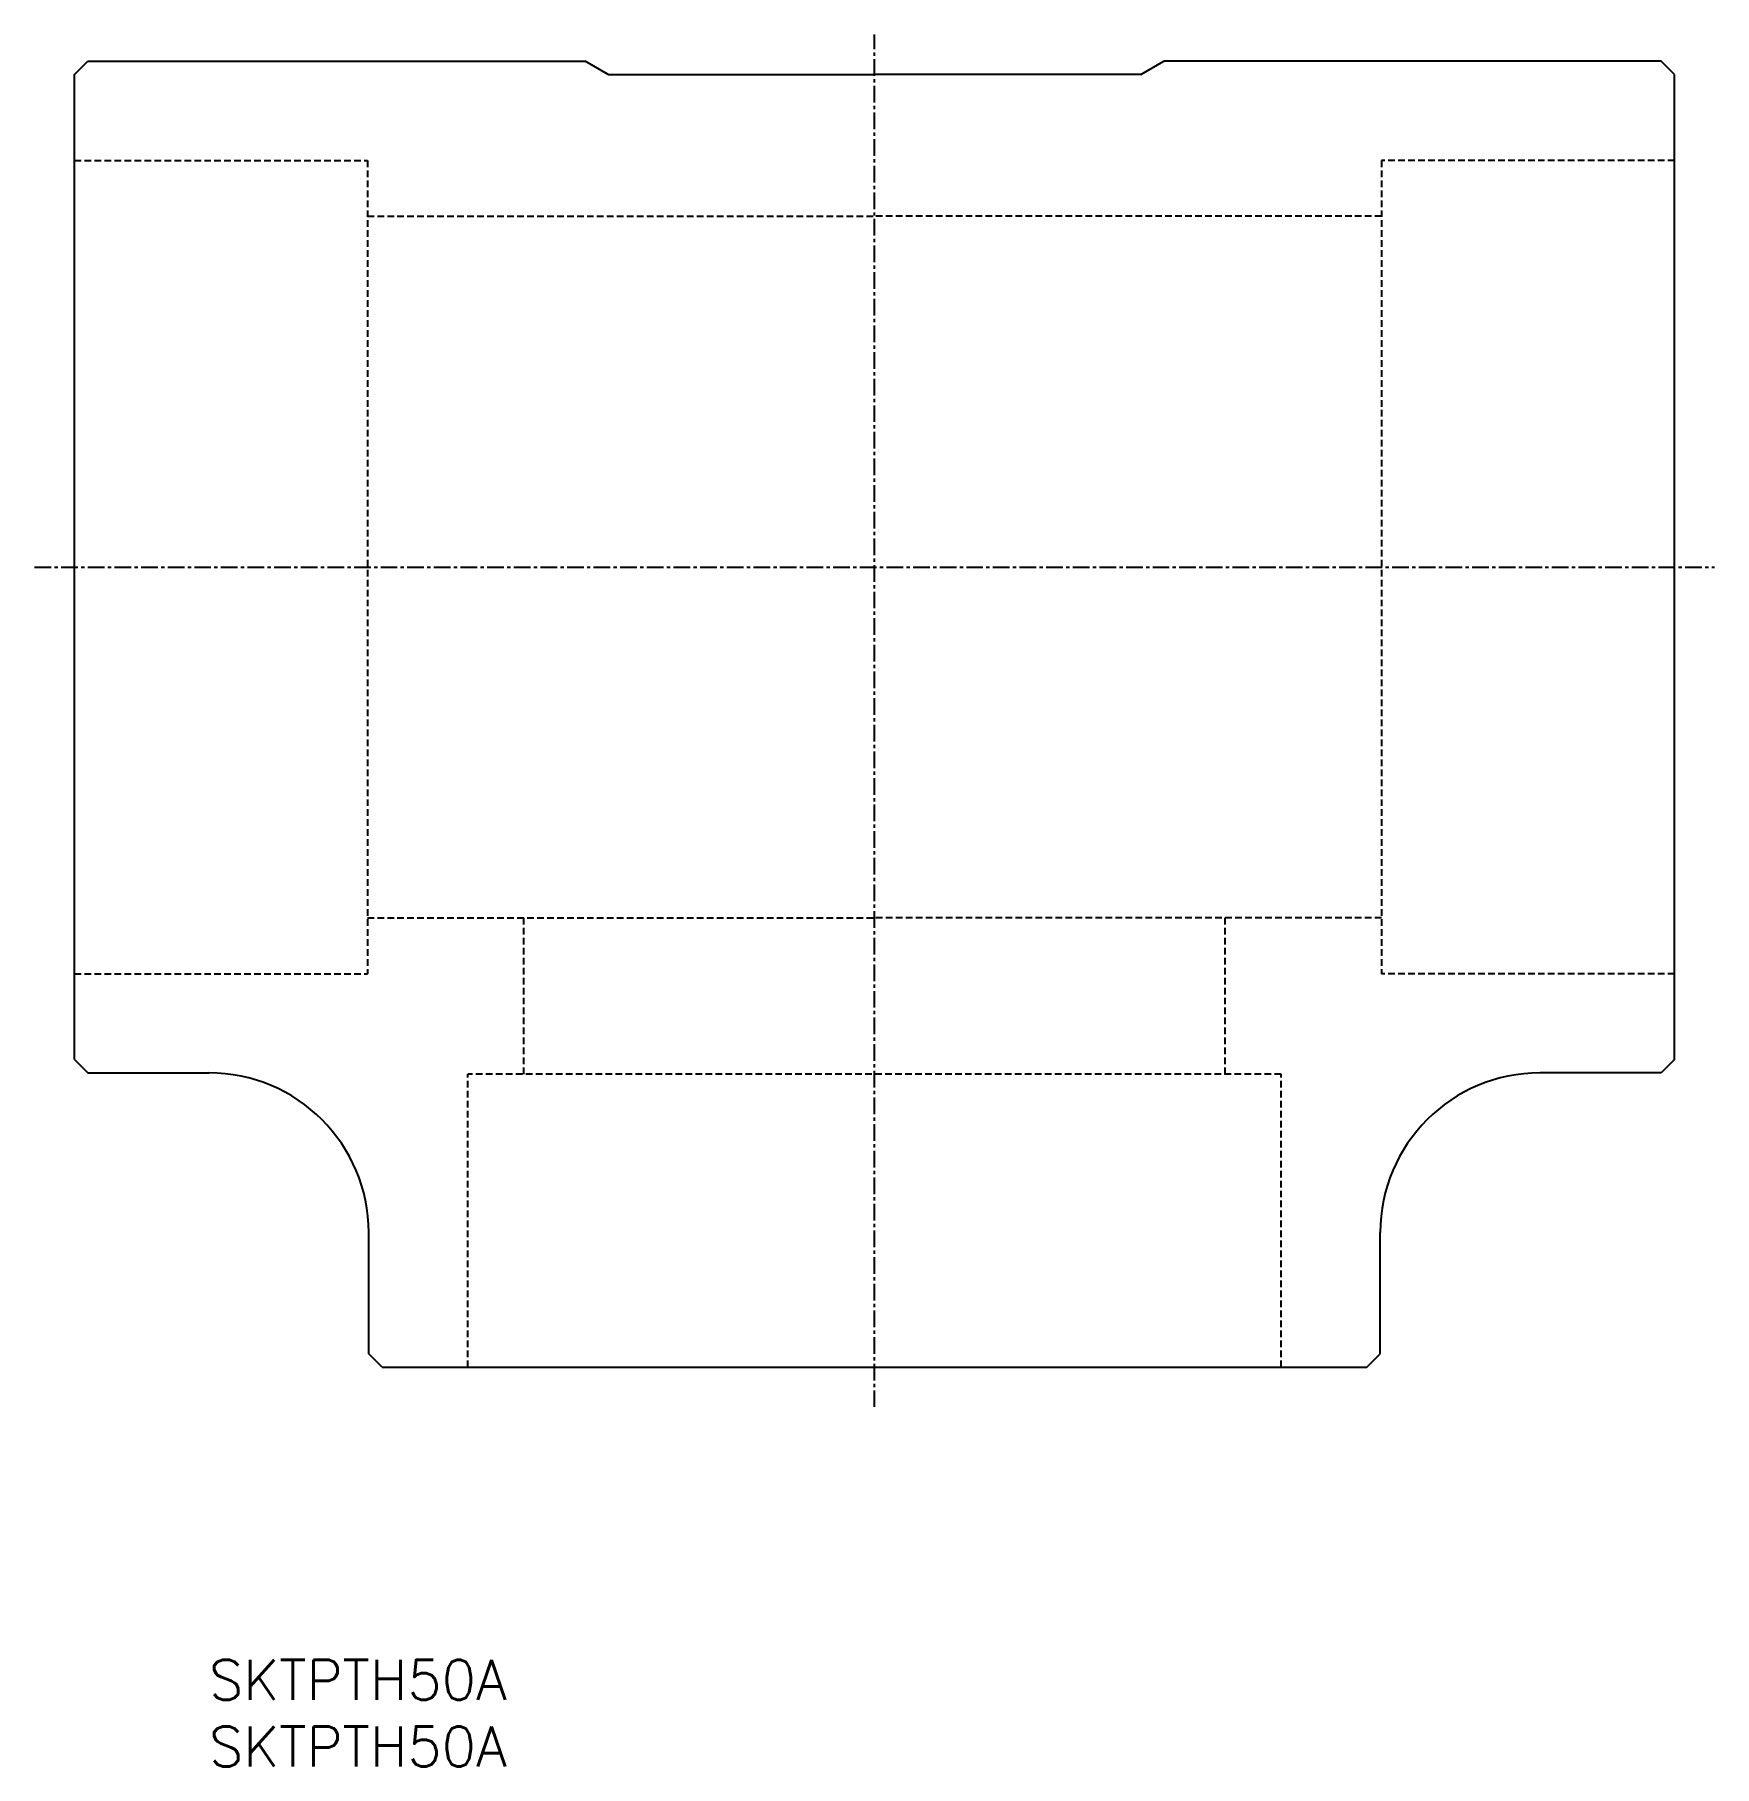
# Model space of a CAD drawing. Extents: x -13 to 113, y 0 to 130.
import ezdxf

# ---------------------------------------------------------------- set-up
doc = ezdxf.new("R2010")
doc.units = 0
doc.linetypes.add('CENTER', pattern=[2, 1.25, -0.25, 0.25, -0.25])
doc.linetypes.add('DASHED', pattern=[0.75, 0.5, -0.25])
doc.layers.get('0').update_dxf_attribs({"linetype": 'CONTINUOUS'})
doc.layers.add('CENTER', color=1, linetype='CENTER')
doc.styles.get("Standard").update_dxf_attribs({"font": 'txt.shx'})

# ---------------------------------------------------------------- blocks, each defined once
blk = doc.blocks.new('*U6')
at = {"color": 7, "linetype": 'CONTINUOUS'}
blk.add_text('SKTPTH50A', height=3, dxfattribs=at).set_placement((0, 0))
blk = doc.blocks.new('*U7')
at = {"color": 7, "linetype": 'CONTINUOUS'}
blk.add_text('SKTPTH50A', height=3, dxfattribs=at).set_placement((0, 5))

msp = doc.modelspace()

# ---------------------------------------------------------------- linework, layer by layer
at = {"color": 7, "linetype": 'CONTINUOUS'}
for p, q in [((-10.1, 127.1), (-9.1, 128.1)), ((-9.1, 128.1), (28.27, 128.1)), ((30, 127.1), (28.27, 128.1)), ((70, 127.1), (71.73, 128.1)), ((109.1, 128.1), (71.73, 128.1)), ((110.1, 127.1), (109.1, 128.1)), ((-10.1, 53.1), (-10.1, 127.1)), ((30, 127.1), (50, 127.1)), ((70, 127.1), (50, 127.1)), ((110.1, 53.1), (110.1, 127.1)), ((-10.1, 53.1), (-9.1, 52.1)), ((-9.1, 52.1), (0, 52.1)), ((109.1, 52.1), (100, 52.1)), ((110.1, 53.1), (109.1, 52.1)), ((12, 31), (12, 40.1)), ((88, 31), (88, 40.1)), ((13, 30), (12, 31)), ((13, 30), (87, 30)), ((87, 30), (88, 31))]:
    msp.add_line(p, q, dxfattribs=at)
at = {"color": 3, "linetype": 'DASHED'}
for p, q in [((-10.1, 120.65), (11.9, 120.65)), ((11.9, 120.65), (11.9, 59.55)), ((110.1, 120.65), (88.1, 120.65)), ((88.1, 120.65), (88.1, 59.55)), ((11.9, 116.45), (50, 116.45)), ((88.1, 116.45), (50, 116.45)), ((11.9, 63.75), (50, 63.75)), ((23.65, 52), (23.65, 63.75)), ((88.1, 63.75), (50, 63.75)), ((76.35, 52), (76.35, 63.75)), ((-10.1, 59.55), (11.9, 59.55)), ((110.1, 59.55), (88.1, 59.55)), ((19.45, 30), (19.45, 52)), ((80.55, 52), (19.45, 52)), ((80.55, 30), (80.55, 52))]:
    msp.add_line(p, q, dxfattribs=at)
at = {"color": 7, "linetype": 'CONTINUOUS'}
for centre, start, end in [((0, 40.1), 0, 90), ((100, 40.1), 90, 180)]:
    msp.add_arc(centre, 12, start, end, dxfattribs=at)
at = {"layer": 'CENTER', "color": 1, "linetype": 'CENTER'}
for p, q in [((50, 27), (50, 130.1)), ((-13.1, 90.1), (113.1, 90.1))]:
    msp.add_line(p, q, dxfattribs=at)

# ---------------------------------------------------------------- block references
at = {"color": 7, "linetype": 'CONTINUOUS'}
for name in ['*U7', '*U6']:
    msp.add_blockref(name, (0, 0), dxfattribs=at)

doc.saveas('drawing.dxf')
